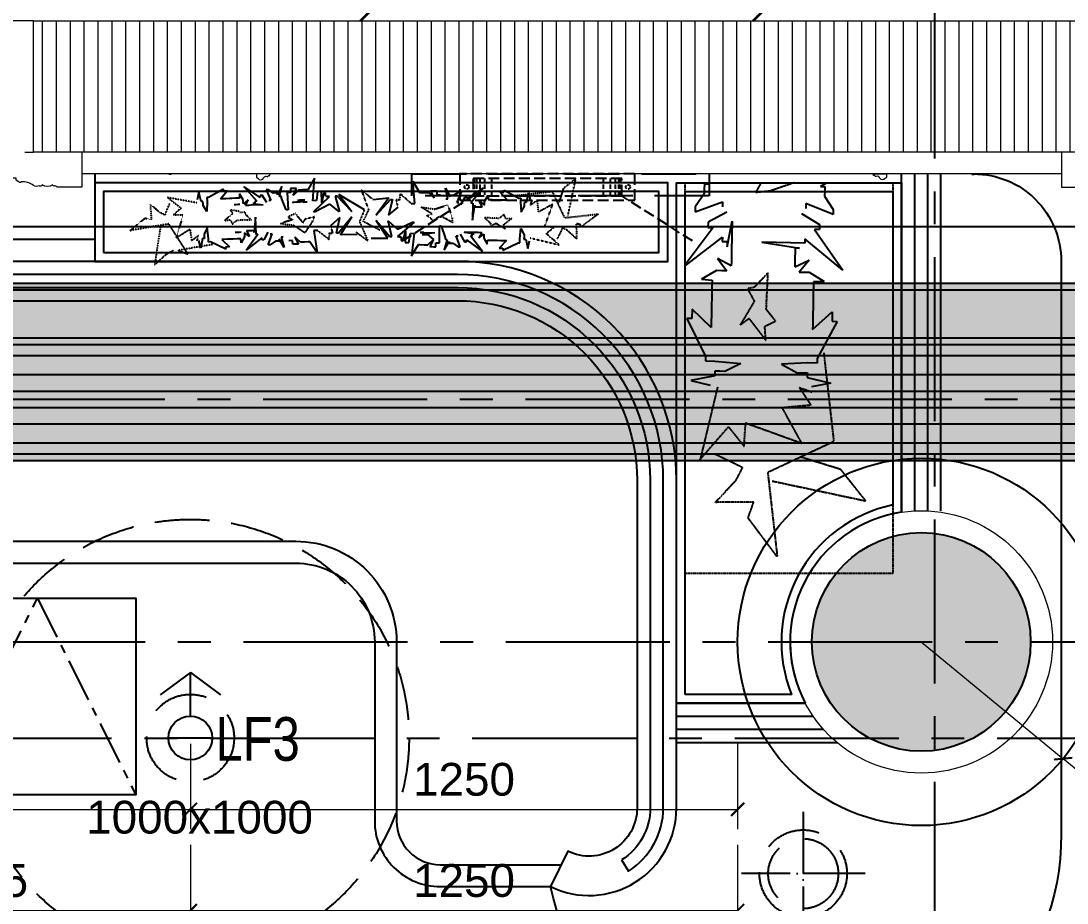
# Model space of a CAD drawing. Header units: millimetres. Extents: x -6033 to 120673, y -4970 to 90533.
# Drawn here: x 59291 to 61683, y 70623 to 72640 of the extents above; entities that cross this region are included whole.
import ezdxf
from ezdxf.enums import TextEntityAlignment as Align
from ezdxf.xclip import XClip

# ---------------------------------------------------------------- set-up
doc = ezdxf.new("R2010")
doc.units = ezdxf.units.MM
for name, pattern in [('I-AR$0$CENTER', [2, 1.25, -0.25, 0.25, -0.25]), ('I-CEILING$0$CENTER', [2, 1.25, -0.25, 0.25, -0.25]), ('I-PLAN$0$ACAD_ISO02W100', [15, 12, -3]), ('I-PLAN$0$DASH', [0.35, 0.25, -0.1]), ('I-PLAN$0$DASHED', [19.05, 12.7, -6.35]), ('I-PLAN$0$DOTE', [61.468, 50.8, -5.08, 0.508, -5.08]), ('I-PLAN$0$HIDDEN2', [0.1875, 0.125, -0.0625])]:
    doc.linetypes.add(name, pattern=pattern)
doc.layers.get('DefPoints').update_dxf_attribs({"color": 250})
for name, color, linetype, lineweight in [('_ACM-A-ANNO-DIMS', 2, 'Continuous', 9), ('_ACM-A-ANNO-DIMS-a', 2, 'Continuous', 18), ('_ACM-A-ANNO-DIMS-b', 2, 'Continuous', 18), ('I-AR$0$GZET_COL_GRID_1-200_轴线', 8, 'I-AR$0$CENTER', 25), ('I-AR$0$I-SCOPE', 252, 'Continuous', 35), ('I-CEILING$0$_ACM-A-HACH', 251, 'Continuous', 9), ('I-PLAN$0$_ACM-A-WALL-HACH', 251, 'Continuous', 9), ('I-PLAN$0$I-PL-WALL-FHINISH', 73, 'Continuous', 13), ('I-PLAN$0$I-WALL', 6, 'Continuous', 13)]:
    doc.layers.add(name, color=color, linetype=linetype, lineweight=lineweight)
for name, color, linetype in [('I-AR$0$A-LOL061W1', 252, 'Continuous'), ('I-AR$0$D-BASE-WALL', 4, 'Continuous'), ('I-CEILING$0$0-LIGHT-RC', 1, 'Continuous'), ('I-CEILING$0$0-LIGHT-TXT', 90, 'Continuous'), ('I-CEILING$0$I-GRID', 252, 'I-CEILING$0$CENTER'), ('I-CEILING$0$I-RCP', 2, 'Continuous'), ('I-CEILING$0$I-RCP-AIR', 64, 'Continuous'), ('I-CEILING$0$I-RCP-COVER', 10, 'Continuous'), ('I-PLAN$0$A-stairs', 2, 'Continuous'), ('I-PLAN$0$FURN', 1, 'Continuous'), ('I-PLAN$0$I-PL-FURN', 1, 'I-PLAN$0$DASH'), ('I-PLAN$0$I-PL-IDS-MILL', 40, 'Continuous'), ('I-PLAN$0$I-PL-LIGHT', 1, 'I-PLAN$0$HIDDEN2')]:
    doc.layers.add(name, color=color, linetype=linetype)
doc.styles.add('_ACM-G-NOTES', font='arial.ttf')
doc.styles.add('I-CEILING$0$I-CEILING$0$ar', font='arial.ttf', dxfattribs={"width": 0.8})
doc.styles.add('I-CEILING$0$黑体', font='simhei.ttf', dxfattribs={"height": 600})
doc.styles.add('I-PLAN$0$Arial', font='ARIALUNI.ttf')
doc.dimstyles.new('_ACM-DIM-A_30', dxfattribs={"dimscale": 30, "dimtxt": 2.5, "dimasz": 1, "dimexe": 1.5, "dimexo": 1, "dimgap": 1, "dimtad": 1, "dimdec": 0, "dimrnd": 5, "dimzin": 1, "dimdsep": 46, "dimtxsty": '_ACM-G-NOTES', "dimblk": 'ARCHTICK', "dimcen": 2.5, "dimclrd": 256, "dimclre": 256, "dimclrt": 256, "dimadec": 3, "dimazin": 0, "dimtfac": 1, "dimtdec": 0, "dimtix": 1, "dimtmove": 0, "dimatfit": 3, "dimldrblk": 'DOTSMALL', "dimfxl": 5, "dimfxlon": 1, "dimlwd": 18, "dimlwe": 18, "dimarcsym": 0})

# ---------------------------------------------------------------- blocks, each defined once
blk = doc.blocks.new('I-AR$0$海龙_1211170131')
at = {"layer": 'I-AR$0$GZET_COL_GRID_1-200_轴线', "ltscale": 300}
for p, q in [((61155, 86275), (61155, 59995)), ((-2225, 70995), (116415, 70995))]:
    blk.add_line(p, q, dxfattribs=at)
blk = doc.blocks.new('I-AR')
at = {"layer": 'I-AR$0$A-LOL061W1'}
blk.add_hatch(color=256, dxfattribs=at).paths.add_polyline_path([(61600, 71220, 1), (61100, 71220, 1)])
at = {"layer": 'I-AR$0$I-SCOPE'}
h = blk.add_hatch(dxfattribs=at)
h.set_pattern_fill('ANSI31', color=256, scale=200)
h.paths.add_polyline_path([(63300, 72640), (66630, 72640), (66630, 70889.4), (90600, 70890), (90600, 66390), (96650, 66390), (96650, 24876.4), (18340, 24876.4), (18340, 66390), (48090, 66390), (48090, 72640), (51400, 72640), (51400, 72649.9), (52869.5, 72649.9), (52869.5, 72640), (55240, 72640), (55240, 72790), (59460, 72790), (59460, 72640), (61830.5, 72640), (61830.5, 72649.9), (63300, 72649.9)], flags=16)
h.paths.add_polyline_path([(7330, 0), (7330, -1770), (11180, -1770), (11180, 0), (18450, 0), (18450, 2900), (27550, 2900), (27550, 18090), (37037.3, 18090), (37037.3, 17350), (96200, 17350), (96200, 18120), (114640, 18120), (114640, 84500), (0, 84500), (0, 0)])
at = {"layer": 'I-AR$0$D-BASE-WALL'}
blk.add_circle((61350, 71220), 250, dxfattribs=at)
at = {"layer": 'I-AR$0$GZET_COL_GRID_1-200_轴线'}
blk.add_blockref('I-AR$0$海龙_1211170131', (225, 225), dxfattribs=at)
blk = doc.blocks.new('I-PLAN$0$K_09291619781205185865')
at = {"layer": 'I-PLAN$0$I-PL-IDS-MILL'}
for p, q in [((3884.4, 1229.9), (3884.4, 1999.9)), ((3974.4, 1229.9), (3974.4, 1999.9)), ((3369.4, 790), (3664.1, 790)), ((3369.4, 700), (3736.8, 700))]:
    blk.add_line(p, q, dxfattribs=at)
at = {"layer": 'I-PLAN$0$I-PL-IDS-MILL', "color": 8}
for p, q in [((3914.4, 1229.9), (3914.4, 1999.9)), ((3944.4, 1229.9), (3944.4, 1999.9)), ((3369.4, 760), (3682.2, 760)), ((3369.4, 730), (3705.8, 730))]:
    blk.add_line(p, q, dxfattribs=at)
at = {"layer": 'I-PLAN$0$I-PL-IDS-MILL'}
for points in [[(4049.4, 2000, -0.414214), (4249.4, 1800), (4249.4, 490, -0.902706), (3081.7, 370.3)], [(-3247.2, 420.3), (-2970.6, 420.3, 0.414214), (-2870.6, 520.3), (-2870.6, 930, -0.414214), (-2640.6, 1160), (2499.4, 1160, -0.414214), (2729.4, 930), (2729.4, 520.3, 0.414214), (2829.4, 420.3), (3106.1, 420.3)]]:
    blk.add_lwpolyline(points, format="xyb", dxfattribs=at)
blk.add_lwpolyline([(2869.4, 1800), (-3010.6, 1800, 0.414214), (-3510.6, 1300), (-3510.6, 550, 0.554397), (-3222.8, 370.3), (-3262.3, 451.1, -0.554397), (-3420.6, 550), (-3420.6, 1300, -0.414214), (-3010.6, 1710), (2869.4, 1710, -0.414214), (3279.4, 1300), (3279.4, 550, -0.554397), (3121.2, 451.1), (3081.7, 370.3, 0.554397), (3369.4, 550), (3369.4, 1300, 0.414214)], format="xyb", close=True, dxfattribs=at)
at = {"layer": 'I-PLAN$0$I-PL-IDS-MILL', "color": 8}
blk.add_lwpolyline([(3243.6, 431.3), (3259.5, 405.8, 0.258654), (3339.4, 550), (3339.4, 1300, 0.414214), (2869.4, 1770), (-3010.6, 1770, 0.414214), (-3480.6, 1300), (-3480.6, 550, 0.258654), (-3400.6, 405.8), (-3384.7, 431.3, -0.258654), (-3450.6, 550), (-3450.6, 1300, -0.414214), (-3010.6, 1740), (2869.4, 1740, -0.414214), (3309.4, 1300), (3309.4, 550, -0.258654)], format="xyb", close=True, dxfattribs=at)
blk.add_lwpolyline([(-3222.8, 370.3), (-2970.6, 370.3, 0.414214), (-2820.6, 520.3), (-2820.6, 930, -0.414214), (-2640.6, 1110), (2499.4, 1110, -0.414214), (2679.4, 930), (2679.4, 520.3, 0.414214), (2829.4, 370.3), (3081.7, 370.3)], format="xyb", dxfattribs=at)
blk = doc.blocks.new('*U639')
at = {"layer": 'I-PLAN$0$I-PL-WALL-FHINISH'}
blk.add_lwpolyline([(0, 0), (2240.5, 0)], dxfattribs=at)
for points in [[(205, -1), (200, -1), (200, 0), (205, 0)], [(2035.5, -1), (2040.5, -1), (2040.5, 0), (2035.5, 0)]]:
    blk.add_lwpolyline(points, close=True, dxfattribs=at)
for points in [[(400, 0), (400, -8, -0.320816), (402.7, -10.6), (403.3, -10.6, 0.466827), (414.7, -10.6), (415.3, -10.6, -0.468154), (422.7, -5.5), (423.3, -4.8, 0.645582), (426.7, -4.6), (427.3, -4.6, -0.415157), (430, -3.3), (430, 0)], [(1840.5, 0), (1840.5, -8, 0.320816), (1837.8, -10.6), (1837.2, -10.6, -0.466827), (1825.8, -10.6), (1825.2, -10.6, 0.468154), (1817.8, -5.5), (1817.2, -4.8, -0.645582), (1813.8, -4.6), (1813.2, -4.6, 0.415157), (1810.5, -3.3), (1810.5, 0)]]:
    blk.add_lwpolyline(points, format="xyb", close=True, dxfattribs=at)
blk = doc.blocks.new('I-PLAN$0$海龙工具_镜前灯')
at = {"color": 8, "linetype": 'I-PLAN$0$DASH', "ltscale": 40}
for p, q in [((-167, 143.5), (-167, 103.5)), ((-162.2, 143.5), (-162.2, 103.5)), ((-154.5, 143.5), (-154.5, 103.5)), ((-143.4, 143.5), (-143.4, 103.5)), ((-127.5, 143.5), (-127.5, 103.5)), ((127.8, 143.5), (127.8, 103.5)), ((143.8, 143.5), (143.8, 103.5)), ((154.9, 143.5), (154.9, 103.5)), ((162.6, 143.5), (162.6, 103.5)), ((167.4, 143.5), (167.4, 103.5))]:
    blk.add_line(p, q, dxfattribs=at)
at = {"color": 8, "linetype": 'I-PLAN$0$DASH', "ltscale": 100}
for p, q in [((-331.6, 0.4), (-169.8, 103.5)), ((332, 0.4), (170.2, 103.5))]:
    blk.add_line(p, q, dxfattribs=at)
at = {"linetype": 'I-PLAN$0$DASH', "ltscale": 100}
blk.add_lwpolyline([(-199.8, 93.5), (200.2, 93.5), (200.2, 153.5), (-199.8, 153.5)], close=True, dxfattribs=at)
at = {"color": 8, "linetype": 'I-PLAN$0$DASH', "ltscale": 100}
blk.add_lwpolyline([(-169.8, 103.5), (170.2, 103.5), (170.2, 143.5), (-169.8, 143.5)], close=True, dxfattribs=at)
at = {"color": 8, "linetype": 'I-PLAN$0$DASH', "ltscale": 31.415927}
for centre in [(-184.2, 123.9), (184.6, 123.9)]:
    blk.add_circle(centre, 5, dxfattribs=at)
blk = doc.blocks.new('I-PLAN$0$海龙_1212224832')
at = {"layer": 'I-PLAN$0$I-PL-LIGHT', "linetype": 'I-PLAN$0$DOTE', "ltscale": 2.783885}
for p, q in [((0, 0), (0, -282.8)), ((141.4, -141.4), (-141.4, -141.4))]:
    blk.add_line(p, q, dxfattribs=at)
at = {"layer": 'I-PLAN$0$I-PL-LIGHT', "linetype": 'I-PLAN$0$DASHED', "ltscale": 10}
for radius in [100, 80]:
    blk.add_circle((0, -141.4), radius, dxfattribs=at)
blk = doc.blocks.new('I-PLAN$0$2008092313492155')
at = {"color": 8, "linetype": 'Continuous'}
for p, q in [((934.4, 242.3), (896.3, 177.2)), ((922.7, 113.9), (934.4, 242.3)), ((1506.5, 129.9), (1497.3, 258.4)), ((1497.3, 258.4), (1534.1, 192.7)), ((623.4, 138.9), (530.1, 203.5)), ((530.1, 203.5), (602.1, 116.8)), ((748.4, 201), (721.6, 152.3)), ((733.4, 140.9), (748.4, 201)), ((1534.1, 192.7), (1534.1, 192.7)), ((1534.1, 192.7), (1544.2, 192.3)), ((1544.2, 192.3), (1544.2, 192.3)), ((1544.2, 192.3), (1565.9, 191.4)), ((1565.9, 191.4), (1565.9, 191.4)), ((1565.9, 191.4), (1587.6, 190.6)), ((1618.1, 159.3), (1599.5, 200.3)), ((1599.5, 200.3), (1611.1, 199.8)), ((1611.1, 199.8), (1611.1, 199.8)), ((1611.1, 199.8), (1621.2, 199.5)), ((1621.2, 199.5), (1621.2, 199.5)), ((1621.2, 199.5), (1632.8, 199)), ((1632.8, 199), (1632, 177.3)), ((1632.8, 199), (1632.8, 199)), ((1682.5, 213.5), (1708.3, 164.3)), ((1696.2, 153.1), (1682.5, 213.5)), ((1730.3, 173.5), (1761.3, 192.5)), ((1772.9, 192), (1746.5, 130.7)), ((1761.3, 192.5), (1761.3, 192.5)), ((1761.3, 192.5), (1772.9, 192)), ((1772.9, 192), (1772.9, 192)), ((1806.2, 148.9), (1900.7, 211.6)), ((1900.7, 211.6), (1827, 126.4)), ((2017, 185), (2017.4, 196.6)), ((2017.4, 196.6), (2101.7, 149.1)), ((271.8, 176.5), (263, 132.2)), ((284.9, 122.4), (271.8, 176.5)), ((413.1, 190.7), (327.9, 144.9)), ((394.7, 134.6), (435, 179.6)), ((413.3, 179.2), (413.1, 190.7)), ((435, 179.6), (413.3, 179.2)), ((413.3, 179.2), (413.3, 179.2)), ((435, 179.6), (435, 179.6)), ((669.1, 181.5), (657.5, 181.3)), ((657.5, 181.3), (682.7, 119.5)), ((657.5, 181.3), (657.5, 181.3)), ((669.1, 181.5), (669.1, 181.5)), ((699.7, 162), (669.1, 181.5)), ((809.3, 185.8), (797.7, 185.5)), ((797.7, 185.5), (798.1, 163.8)), ((797.7, 185.5), (797.7, 185.5)), ((819.4, 185.9), (809.3, 185.8)), ((809.3, 185.8), (809.3, 185.8)), ((811.7, 145.5), (831, 186.2)), ((842.8, 176.2), (811.7, 145.5)), ((831, 186.2), (819.4, 185.9)), ((819.4, 185.9), (819.4, 185.9)), ((864.5, 176.7), (842.8, 176.2)), ((842.8, 176.2), (842.8, 176.2)), ((886.2, 177.1), (864.5, 176.7)), ((864.5, 176.7), (864.5, 176.7)), ((896.3, 177.2), (886.2, 177.1)), ((886.2, 177.1), (886.2, 177.1)), ((896.3, 177.2), (896.3, 177.2)), ((1433, 163.3), (1433.4, 174.8)), ((1433.4, 174.8), (1433.4, 174.8)), ((1433.4, 174.8), (1445, 174.4)), ((1445, 174.4), (1454.4, 117.7)), ((1445, 174.4), (1445, 174.4)), ((1454.4, 117.7), (1456.9, 184.1)), ((1456.9, 184.1), (1478.6, 183.2)), ((1478.6, 183.2), (1484.8, 130.7)), ((1478.6, 183.2), (1478.6, 183.2)), ((1587.6, 190.6), (1618.1, 159.3)), ((1587.6, 190.6), (1587.6, 190.6)), ((1632, 177.3), (1653.7, 176.5)), ((1653.7, 176.5), (1647.9, 78.5)), ((1708.3, 164.3), (1708.7, 174.4)), ((1708.7, 174.4), (1718.8, 174)), ((1718.8, 174), (1718.8, 174)), ((1718.8, 174), (1730.3, 173.5)), ((1730.3, 173.5), (1730.3, 173.5)), ((1904.2, 135), (1925.6, 168.5)), ((1925.6, 168.5), (1926.2, 144.3)), ((1925.6, 168.5), (1925.6, 168.5)), ((1995.3, 185.9), (2017, 185)), ((1995.3, 185.9), (1995.3, 185.9)), ((2034.7, 140.1), (1995.3, 185.9)), ((2017, 185), (2017, 185)), ((2144.3, 125.8), (2158.4, 179.6)), ((2158.4, 179.6), (2166.4, 135.1)), ((327.9, 144.9), (317.8, 144.8)), ((317.8, 144.8), (318.2, 123.1)), ((317.8, 144.8), (317.8, 144.8)), ((327.9, 144.9), (327.9, 144.9)), ((504.4, 160.8), (503.3, 136.6)), ((525.2, 126.9), (504.4, 160.8)), ((504.4, 160.8), (504.4, 160.8)), ((634.8, 150.7), (623.2, 150.5)), ((623.2, 150.5), (623.4, 138.9)), ((623.2, 150.5), (623.2, 150.5)), ((634.8, 150.7), (634.8, 150.7)), ((659.7, 108.9), (634.8, 150.7)), ((711.3, 162.2), (699.7, 162)), ((699.7, 162), (699.7, 162)), ((721.4, 162.4), (711.3, 162.2)), ((711.3, 162.2), (711.3, 162.2)), ((721.6, 152.3), (721.4, 162.4)), ((798.1, 163.8), (776.4, 163.4)), ((1072.1, 147.2), (1072.1, 147.2)), ((1162.2, 136.6), (1072.1, 147.2)), ((1072.1, 147.2), (1144.2, 48.1)), ((1211.4, 78.6), (1357.7, 166.1)), ((1357.7, 166.1), (1283.7, 68.5)), ((1283.7, 68.5), (1367.5, 155.6)), ((1379.1, 155.2), (1353.5, 66.2)), ((1357.7, 166.1), (1357.7, 166.1)), ((1367.5, 155.6), (1379.1, 155.2)), ((1410.9, 154), (1410.9, 154)), ((1502.1, 66.5), (1410.9, 154)), ((1410.9, 154), (1422.5, 153.5)), ((1422.5, 153.5), (1422.5, 153.5)), ((1422.5, 153.5), (1432.6, 153.1)), ((1432.6, 153.1), (1433, 163.3)), ((1432.6, 153.1), (1432.6, 153.1)), ((1433, 163.3), (1433, 163.3)), ((1684.3, 143.5), (1684.7, 153.6)), ((1684.7, 153.6), (1684.7, 153.6)), ((1684.7, 153.6), (1696.2, 153.1)), ((1769.2, 119.7), (1795.1, 160.9)), ((1795.1, 160.9), (1795.1, 160.9)), ((1795.1, 160.9), (1806.6, 160.5)), ((1806.6, 160.5), (1806.2, 148.9)), ((1806.6, 160.5), (1806.6, 160.5)), ((1926.2, 144.3), (1926.2, 144.3)), ((1926.2, 144.3), (1936.4, 143.9)), ((1936.4, 143.9), (1936.4, 143.9)), ((1936.4, 143.9), (1947.9, 143.5)), ((2101.7, 149.1), (2101.7, 149.1)), ((2101.7, 149.1), (2111.9, 148.7)), ((2111.9, 148.7), (2111, 127.1)), ((2111.9, 148.7), (2111.9, 148.7)), ((295, 122.6), (284.9, 122.4)), ((295, 122.6), (295, 122.6)), ((295.2, 111.1), (295, 122.6)), ((318.2, 123.1), (315.3, 63.7)), ((318.2, 123.1), (318.2, 123.1)), ((404.8, 134.8), (394.7, 134.6)), ((394.7, 134.6), (394.7, 134.6)), ((426.5, 135.2), (404.8, 134.8)), ((404.8, 134.8), (404.8, 134.8)), ((448.3, 135.6), (426.5, 135.2)), ((426.5, 135.2), (426.5, 135.2)), ((459.8, 135.8), (448.3, 135.6)), ((448.3, 135.6), (448.3, 135.6)), ((481.5, 136.2), (459.8, 135.8)), ((459.8, 135.8), (459.8, 135.8)), ((493.1, 136.5), (481.5, 136.2)), ((481.5, 136.2), (481.5, 136.2)), ((503.3, 136.6), (493.1, 136.5)), ((493.1, 136.5), (493.1, 136.5)), ((503.3, 136.6), (503.3, 136.6)), ((525.2, 126.9), (525.2, 126.9)), ((525.4, 115.3), (525.2, 126.9)), ((552.8, 126.4), (525.6, 103.8)), ((537.4, 93.9), (552.8, 126.4)), ((745, 141.1), (733.4, 140.9)), ((745, 141.1), (745, 141.1)), ((1018.7, 136.1), (1007.1, 135.9)), ((1018.7, 136.1), (1018.7, 136.1)), ((1062.1, 136.9), (1050.6, 136.7)), ((1050.6, 136.7), (1074.3, 47.2)), ((1144.2, 48.1), (1062.1, 136.9)), ((1484.8, 130.7), (1506.5, 129.9)), ((1484.8, 130.7), (1484.8, 130.7)), ((1539.1, 122.5), (1539.1, 122.5)), ((1560.8, 121.6), (1539.1, 122.5)), ((1539.1, 122.5), (1623, 119.2)), ((1551.1, 133.6), (1561.3, 133.2)), ((1623, 119.2), (1551.1, 133.6)), ((1561.3, 133.2), (1572.8, 132.8)), ((1561.3, 133.2), (1561.3, 133.2)), ((1572.8, 132.8), (1583, 132.4)), ((1572.8, 132.8), (1572.8, 132.8)), ((1583, 132.4), (1594.5, 131.9)), ((1583, 132.4), (1583, 132.4)), ((1594.5, 131.9), (1594.5, 131.9)), ((1658, 78.1), (1684.3, 143.5)), ((1684.3, 143.5), (1684.3, 143.5)), ((1746.5, 130.7), (1758.1, 130.3)), ((1746.5, 130.7), (1746.5, 130.7)), ((1758.1, 130.3), (1758.1, 130.3)), ((1827, 126.4), (1837.2, 126)), ((1837.2, 126), (1836.7, 114.4)), ((1876.5, 135), (1903.3, 111.9)), ((1891.3, 102.2), (1876.5, 135)), ((1903.3, 111.9), (1903.7, 123.4)), ((1903.7, 123.4), (1904.2, 135)), ((1903.7, 123.4), (1903.7, 123.4)), ((1904.2, 135), (1904.2, 135)), ((1947.9, 143.5), (1947.9, 143.5)), ((1947.9, 143.5), (1969.6, 142.6)), ((1969.6, 142.6), (1969.6, 142.6)), ((1969.6, 142.6), (1981.2, 142.2)), ((1981.2, 142.2), (1981.2, 142.2)), ((1981.2, 142.2), (2002.9, 141.4)), ((2002.9, 141.4), (2002.9, 141.4)), ((2002.9, 141.4), (2024.6, 140.5)), ((2024.6, 140.5), (2024.6, 140.5)), ((2024.6, 140.5), (2034.7, 140.1)), ((2034.7, 140.1), (2034.7, 140.1)), ((2111, 127.1), (2112.8, 67.6)), ((2111, 127.1), (2111, 127.1)), ((2133.7, 114.6), (2134.2, 126.2)), ((2134.2, 126.2), (2134.2, 126.2)), ((2134.2, 126.2), (2144.3, 125.8)), ((295.2, 111.1), (295.2, 111.1)), ((295.5, 99.5), (295.2, 111.1)), ((295.5, 99.5), (295.5, 99.5)), ((315.3, 63.7), (295.5, 99.5)), ((525.4, 115.3), (525.4, 115.3)), ((525.6, 103.8), (525.4, 115.3)), ((525.6, 103.8), (525.6, 103.8)), ((580.6, 104.8), (580.8, 94.7)), ((580.6, 104.8), (580.6, 104.8)), ((593.8, 18.6), (580.6, 104.8)), ((602.1, 116.8), (592, 116.6)), ((592, 116.6), (593.8, 18.6)), ((682.7, 119.5), (671.1, 119.3)), ((671.1, 119.3), (671.1, 119.3)), ((682.7, 119.5), (682.7, 119.5)), ((944.4, 114.3), (922.7, 113.9)), ((1353.5, 66.2), (1409.6, 110.3)), ((1409.6, 110.3), (1409.6, 110.3)), ((1409.6, 110.3), (1492, 66.9)), ((1848.3, 114), (1789.7, 106.1)), ((1789.7, 106.1), (1858, 103.5)), ((1789.7, 106.1), (1789.7, 106.1)), ((1836.7, 114.4), (1836.7, 114.4)), ((1836.7, 114.4), (1848.3, 114)), ((1848.3, 114), (1848.3, 114)), ((1858, 103.5), (1858, 103.5)), ((1858, 103.5), (1869.6, 103)), ((1869.6, 103), (1869.6, 103)), ((1869.6, 103), (1881.2, 102.6)), ((1881.2, 102.6), (1881.2, 102.6)), ((1881.2, 102.6), (1891.3, 102.2)), ((1903.3, 111.9), (1903.3, 111.9)), ((1922.5, 107.7), (1932.6, 107.3)), ((1932.6, 107.3), (1944.2, 106.9)), ((1932.6, 107.3), (1932.6, 107.3)), ((1944.2, 106.9), (1955.7, 106.5)), ((1944.2, 106.9), (1944.2, 106.9)), ((1955.7, 106.5), (1955.7, 106.5)), ((2112.8, 67.6), (2133.3, 103)), ((2133.3, 103), (2133.7, 114.6)), ((2133.3, 103), (2133.3, 103)), ((2133.7, 114.6), (2133.7, 114.6)), ((547.5, 94.1), (537.4, 93.9)), ((559.1, 94.3), (547.5, 94.1)), ((547.5, 94.1), (547.5, 94.1)), ((570.6, 94.5), (559.1, 94.3)), ((559.1, 94.3), (559.1, 94.3)), ((580.8, 94.7), (570.6, 94.5)), ((570.6, 94.5), (570.6, 94.5)), ((580.8, 94.7), (580.8, 94.7)), ((1074.3, 47.2), (1019.1, 92.4)), ((1019.1, 92.4), (1019.1, 92.4)), ((1647.9, 78.5), (1658, 78.1)), ((1647.9, 78.5), (1647.9, 78.5)), ((1658, 78.1), (1658, 78.1)), ((315.3, 63.7), (315.3, 63.7)), ((1492, 66.9), (1502.1, 66.5)), ((1492, 66.9), (1492, 66.9)), ((1502.1, 66.5), (1502.1, 66.5)), ((2112.8, 67.6), (2112.8, 67.6)), ((1348.8, -65.7), (1282.5, 37.4)), ((1282.5, 37.4), (1359.4, -55.9)), ((1352.3, 34.3), (1404.8, -13.9)), ((1370.9, -56.4), (1352.3, 34.3)), ((1829.9, -62.4), (1833.7, 35.5)), ((1833.7, 35.5), (1833.7, 35.5)), ((1833.7, 35.5), (1841.9, -51.3)), ((593.8, 18.6), (593.8, 18.6)), ((936.8, 6.7), (926.6, 6.6)), ((926.6, 6.6), (926.6, 6.6)), ((926.6, 6.6), (1022.7, -75.6)), ((936.8, 6.7), (936.8, 6.7)), ((1021.4, -31.9), (936.8, 6.7)), ((1074.9, 15.3), (1021.4, -31.9)), ((1054.5, -75), (1074.9, 15.3)), ((1144.8, 17), (1066.1, -74.8)), ((1076.4, -84.7), (1144.8, 17)), ((771.6, -13.9), (749.1, -80.7)), ((781.7, -13.8), (771.6, -13.9)), ((771.6, -13.9), (771.6, -13.9)), ((781.5, -111.9), (781.7, -13.8)), ((781.7, -13.8), (781.7, -13.8)), ((1404.8, -13.9), (1404.8, -13.9)), ((317, -29.4), (298.5, -65.9)), ((322.1, -88.6), (317, -29.4)), ((317, -29.4), (317, -29.4)), ((977.1, -41.9), (978.4, -108.2)), ((989.8, -97.9), (977.1, -41.9)), ((1021.4, -31.9), (1021.4, -31.9)), ((1478.2, -40.1), (1499.9, -40.9)), ((1499.9, -40.9), (1480.9, -168.4)), ((1841.9, -51.3), (1842.3, -41.2)), ((1842.3, -41.2), (1852.5, -41.6)), ((1842.3, -41.2), (1842.3, -41.2)), ((1852.5, -41.6), (1864, -42)), ((1852.5, -41.6), (1852.5, -41.6)), ((1864, -42), (1875.6, -42.5)), ((1864, -42), (1864, -42)), ((1885.7, -42.9), (1868.4, -74.5)), ((1875.6, -42.5), (1885.7, -42.9)), ((1875.6, -42.5), (1875.6, -42.5)), ((2102.9, -84.5), (2109.2, -25.4)), ((2109.2, -25.4), (2109.2, -25.4)), ((2109.2, -25.4), (2126.9, -62.3)), ((298.5, -65.9), (298.5, -65.9)), ((298.5, -65.9), (298.8, -77.5)), ((556.7, -83.2), (528.7, -61.6)), ((528.7, -61.6), (528.7, -61.6)), ((528.7, -61.6), (528.9, -73.2)), ((550.2, -51.1), (540.1, -51.3)), ((540.1, -51.3), (556.7, -83.2)), ((561.8, -50.9), (550.2, -51.1)), ((550.2, -51.1), (550.2, -51.1)), ((573.4, -50.7), (561.8, -50.9)), ((561.8, -50.9), (561.8, -50.9)), ((641.8, -49.4), (573.4, -50.7)), ((573.4, -50.7), (573.4, -50.7)), ((583.7, -60.6), (641.8, -49.4)), ((595.3, -60.4), (583.7, -60.6)), ((583.7, -60.6), (583.7, -60.6)), ((595.5, -72), (595.3, -60.4)), ((595.3, -60.4), (595.3, -60.4)), ((662.9, -61.8), (639.5, -104.4)), ((641.8, -49.4), (641.8, -49.4)), ((663.4, -134.2), (686.3, -71.5)), ((686.3, -71.5), (674.7, -71.7)), ((674.7, -71.7), (674.7, -71.7)), ((686.3, -71.5), (686.3, -71.5)), ((892.8, -51.4), (808.9, -53)), ((808.9, -53), (881.5, -63.2)), ((849.6, -63.8), (816.1, -92.7)), ((859.8, -63.6), (849.6, -63.8)), ((849.6, -63.8), (849.6, -63.8)), ((871.3, -63.4), (859.8, -63.6)), ((859.8, -63.6), (859.8, -63.6)), ((871.1, -51.8), (892.8, -51.4)), ((881.5, -63.2), (871.3, -63.4)), ((871.3, -63.4), (871.3, -63.4)), ((892.8, -51.4), (892.8, -51.4)), ((947.6, -56.6), (925.9, -57)), ((925.9, -57), (942.3, -184.8)), ((947.6, -56.6), (947.6, -56.6)), ((956.7, -108.6), (947.6, -56.6)), ((1252.4, -63.5), (1348.8, -65.7)), ((1348.8, -65.7), (1348.8, -65.7)), ((1359.4, -55.9), (1370.9, -56.4)), ((1402.8, -57.6), (1402.8, -57.6)), ((1402.8, -57.6), (1414.3, -58)), ((1739.2, -60.2), (1739.2, -60.2)), ((1739.2, -60.2), (1750.7, -60.6)), ((1760.8, -123.3), (1739.2, -60.2)), ((1750.7, -60.6), (1750.7, -60.6)), ((1762.7, -50.9), (1785.3, -94)), ((1819.8, -62.1), (1829.9, -62.4)), ((1886.7, -152.7), (1819.8, -62.1)), ((1841.9, -51.3), (1841.9, -51.3)), ((1868.4, -74.5), (1896.9, -53.4)), ((1896.5, -65), (1896, -76.6)), ((1896.9, -53.4), (1896.5, -65)), ((1896.5, -65), (1896.5, -65)), ((1896.9, -53.4), (1896.9, -53.4)), ((1916.4, -50.8), (1926.5, -51.2)), ((1926.5, -51.2), (1926.5, -51.2)), ((1926.5, -51.2), (1938.1, -51.6)), ((1938.1, -51.6), (1938.1, -51.6)), ((1938.1, -51.6), (1949.6, -52)), ((1949.6, -52), (1949.6, -52)), ((2126.9, -62.3), (2126.5, -73.8)), ((2126.9, -62.3), (2126.9, -62.3)), ((288.8, -89.3), (277.8, -143.8)), ((299, -89.1), (288.8, -89.3)), ((298.8, -77.5), (298.8, -77.5)), ((298.8, -77.5), (299, -89.1)), ((299, -89.1), (299, -89.1)), ((322.5, -110.3), (322.1, -88.6)), ((322.1, -88.6), (322.1, -88.6)), ((497.5, -95.5), (485.9, -95.7)), ((507.6, -95.3), (497.5, -95.5)), ((497.5, -95.5), (497.5, -95.5)), ((509.6, -119.4), (507.6, -95.3)), ((507.6, -95.3), (507.6, -95.3)), ((529.1, -84.8), (509.6, -119.4)), ((528.9, -73.2), (528.9, -73.2)), ((528.9, -73.2), (529.1, -84.8)), ((529.1, -84.8), (529.1, -84.8)), ((536.9, -161.1), (605.6, -71.8)), ((627.7, -93.1), (536.9, -161.1)), ((605.6, -71.8), (595.5, -72)), ((627.9, -104.6), (627.7, -93.1)), ((749.3, -90.8), (737.7, -91)), ((737.7, -91), (754.9, -150.5)), ((749.1, -80.7), (749.1, -80.7)), ((749.1, -80.7), (749.3, -90.8)), ((749.3, -90.8), (749.3, -90.8)), ((816.1, -92.7), (836.9, -132.6)), ((848.3, -122.2), (816.1, -92.7)), ((1011.1, -75.8), (1000.9, -76)), ((1000.9, -76), (1000.9, -76)), ((1000.9, -76), (1001.1, -86.1)), ((1001.1, -86.1), (1001.1, -86.1)), ((1001.1, -86.1), (1001.4, -97.7)), ((1022.7, -75.6), (1011.1, -75.8)), ((1011.1, -75.8), (1011.1, -75.8)), ((1022.7, -75.6), (1022.7, -75.6)), ((1066.1, -74.8), (1054.5, -75)), ((1172.9, -84.4), (1076.4, -84.7)), ((1076.4, -84.7), (1076.4, -84.7)), ((1576.1, -107.7), (1608.9, -78.8)), ((1608.9, -78.8), (1587.3, -118.3)), ((1687.3, -78.7), (1669, -137.8)), ((1669, -137.8), (1698.5, -90.7)), ((1675.8, -78.2), (1687.3, -78.7)), ((1675.8, -78.2), (1675.8, -78.2)), ((1698.5, -90.7), (1698.1, -100.8)), ((1785.3, -94), (1796.8, -94.5)), ((1785.3, -94), (1785.3, -94)), ((1796.8, -94.5), (1797.3, -82.9)), ((1796.8, -94.5), (1796.8, -94.5)), ((1797.3, -82.9), (1886.7, -152.7)), ((1896, -76.6), (1896, -76.6)), ((1896, -76.6), (1914.8, -111.5)), ((1914.8, -111.5), (1917.3, -87.5)), ((1917.3, -87.5), (1927.5, -87.9)), ((1917.3, -87.5), (1917.3, -87.5)), ((1927.5, -87.9), (1939, -88.3)), ((1927.5, -87.9), (1927.5, -87.9)), ((1939, -88.3), (1960.7, -89.2)), ((1939, -88.3), (1939, -88.3)), ((1960.7, -89.2), (1972.3, -89.6)), ((1960.7, -89.2), (1960.7, -89.2)), ((1972.3, -89.6), (1994, -90.5)), ((1972.3, -89.6), (1972.3, -89.6)), ((2025.8, -91.7), (1983, -134.3)), ((1994, -90.5), (2015.7, -91.3)), ((1994, -90.5), (1994, -90.5)), ((2015.7, -91.3), (2025.8, -91.7)), ((2015.7, -91.3), (2015.7, -91.3)), ((2025.8, -91.7), (2025.8, -91.7)), ((2102.1, -106.2), (2102.9, -84.5)), ((2102.9, -84.5), (2102.9, -84.5)), ((2126.5, -73.8), (2126, -85.4)), ((2126, -85.4), (2136.2, -85.8)), ((2126, -85.4), (2126, -85.4)), ((2126.5, -73.8), (2126.5, -73.8)), ((2136.2, -85.8), (2146.1, -140.5)), ((277.8, -143.8), (267.3, -99.8)), ((332.7, -110.1), (322.5, -110.3)), ((322.5, -110.3), (322.5, -110.3)), ((419.5, -152.7), (332.7, -110.1)), ((332.7, -110.1), (332.7, -110.1)), ((409.2, -97.1), (399, -97.3)), ((399, -97.3), (441, -140.8)), ((399, -97.3), (399, -97.3)), ((430.9, -96.7), (409.2, -97.1)), ((409.2, -97.1), (409.2, -97.1)), ((452.6, -96.3), (430.9, -96.7)), ((430.9, -96.7), (430.9, -96.7)), ((464.2, -96.1), (452.6, -96.3)), ((452.6, -96.3), (452.6, -96.3)), ((485.9, -95.7), (464.2, -96.1)), ((464.2, -96.1), (464.2, -96.1)), ((485.9, -95.7), (485.9, -95.7)), ((509.6, -119.4), (509.6, -119.4)), ((639.5, -104.4), (627.9, -104.6)), ((627.9, -104.6), (627.9, -104.6)), ((639.5, -104.4), (639.5, -104.4)), ((704.8, -113.3), (675, -134)), ((716.4, -113.1), (704.8, -113.3)), ((704.8, -113.3), (704.8, -113.3)), ((726.5, -112.9), (716.4, -113.1)), ((716.4, -113.1), (716.4, -113.1)), ((754.9, -150.5), (726.4, -102.8)), ((726.4, -102.8), (726.5, -112.9)), ((803.3, -111.5), (781.5, -111.9)), ((803.7, -133.2), (803.3, -111.5)), ((978.4, -108.2), (956.7, -108.6)), ((956.7, -108.6), (956.7, -108.6)), ((1001.4, -97.7), (989.8, -97.9)), ((989.8, -97.9), (989.8, -97.9)), ((1001.4, -97.7), (1001.4, -97.7)), ((1480.9, -168.4), (1522.6, -105.6)), ((1522.6, -105.6), (1532.7, -106)), ((1522.6, -105.6), (1522.6, -105.6)), ((1532.7, -106), (1554.4, -106.9)), ((1532.7, -106), (1532.7, -106)), ((1554.4, -106.9), (1576.1, -107.7)), ((1554.4, -106.9), (1554.4, -106.9)), ((1576.1, -107.7), (1576.1, -107.7)), ((1587.3, -118.3), (1598.9, -118.7)), ((1598.9, -118.7), (1609, -119.1)), ((1598.9, -118.7), (1598.9, -118.7)), ((1609, -119.1), (1620.6, -119.5)), ((1609, -119.1), (1609, -119.1)), ((1620.6, -119.5), (1621.4, -97.9)), ((1620.6, -119.5), (1620.6, -119.5)), ((1621.4, -97.9), (1643.1, -98.7)), ((1698.1, -100.8), (1708.2, -101.2)), ((1708.2, -101.2), (1719.8, -101.6)), ((1708.2, -101.2), (1708.2, -101.2)), ((1719.8, -101.6), (1719.8, -101.6)), ((1719.8, -101.6), (1749.2, -122.9)), ((1914.8, -111.5), (1914.8, -111.5)), ((2004.2, -146.7), (2091.9, -105.8)), ((2091.9, -105.8), (2102.1, -106.2)), ((2091.9, -105.8), (2091.9, -105.8)), ((2102.1, -106.2), (2102.1, -106.2)), ((2146.1, -140.5), (2157.5, -96.7)), ((441, -140.8), (419.3, -141.2)), ((419.3, -141.2), (419.5, -152.7)), ((419.3, -141.2), (419.3, -141.2)), ((441, -140.8), (441, -140.8)), ((675, -134), (663.4, -134.2)), ((663.4, -134.2), (663.4, -134.2)), ((675, -134), (675, -134)), ((815.2, -133), (803.7, -133.2)), ((803.7, -133.2), (803.7, -133.2)), ((825.4, -132.8), (815.2, -133)), ((815.2, -133), (815.2, -133)), ((836.9, -132.6), (825.4, -132.8)), ((825.4, -132.8), (825.4, -132.8)), ((870, -121.8), (848.3, -122.2)), ((848.3, -122.2), (848.3, -122.2)), ((891.8, -121.4), (870, -121.8)), ((870, -121.8), (870, -121.8)), ((901.9, -121.2), (891.8, -121.4)), ((891.8, -121.4), (891.8, -121.4)), ((942.3, -184.8), (901.9, -121.2)), ((901.9, -121.2), (901.9, -121.2)), ((1749.2, -122.9), (1760.8, -123.3)), ((1749.2, -122.9), (1749.2, -122.9)), ((1760.8, -123.3), (1760.8, -123.3)), ((1983, -134.3), (1983, -134.3)), ((1983, -134.3), (2004.7, -135.1)), ((2004.7, -135.1), (2004.2, -146.7)), ((2004.7, -135.1), (2004.7, -135.1))]:
    blk.add_line(p, q, dxfattribs=at)
at = {"color": 8}
for p, q in [((138.1, 183), (67.3, 32)), ((341.1, 160), (138.1, 183)), ((-125.5, 53.8), (-36.4, -12.9)), ((67.3, 32), (-125.5, 53.8)), ((-36.4, -12.9), (0, 0)), ((0, 0), (-0.8, -87.8)), ((-0.8, -87.8), (49.6, -40.5)), ((49.6, -40.5), (78.6, -25.4)), ((78.6, -25.4), (109, -88.2))]:
    blk.add_line(p, q, dxfattribs=at)
for points in [[(48, 42.4), (2.5, 256.1), (74.4, 198.9), (102.7, 107.5)], [(945.2, 115.5), (1006.6, 169.6), (1011.1, 133.8), (1030, 134.1), (1021.2, 96.2)], [(1123.9, -38), (1217.5, 11), (1186, 78.5), (1227.4, 190.7), (1162.2, 136.6)], [(2170, 117.9), (2337.3, 148.1), (2259.2, 87.7), (2301.7, 49.4), (2248, 49.1), (2286.9, -81.8), (2208.2, -32.4), (2198.4, -97.9), (2160.4, -69.6), (2169, -99.2)], [(262.7, -82.9), (97.5, -122.6), (171.9, -57.8), (127.3, -22), (180.9, -18.6), (134.6, 109.8), (216, 65), (222.1, 131), (261.6, 104.9), (251.3, 133.9)], [(2077.9, -120.1), (2279.2, -154.7), (2219.9, -174.4), (2329, -2.9), (2549.8, -40.6), (2464.6, 31), (2427.6, 20.2), (2433.4, 107.8), (2380.4, 63.5), (2350.6, 50), (2323.8, 114.5)], [(1211.4, 78.6), (1239, 9.5), (1191.3, -100.2), (1259.4, -49.9)], [(1926.4, 68.7), (1978, 76.5), (1962.6, 57.6), (2009.9, 16.7), (1978.3, 20.4), (1965.2, -3.5), (1939.2, 19.4), (1856.2, 20.2), (1891.5, 50.6), (1894.5, 65.1), (1923.7, 61.5)], [(458.8, 1.2), (405.4, -30.6), (419.7, -10.8), (370.2, 27.3), (401.9, 25.4), (413.7, 50), (440.9, 28.6), (523.8, 32.6), (490.3, 0.3), (488.1, -14.4), (458.8, 1.2)], [(1560.3, 2.8), (1605.9, 55.9), (1648.7, 37.2), (1621.6, 21.3), (1692.6, -0.4), (1614.7, -10.6), (1550.6, -53.5), (1509.4, 6.7), (1497.3, 37.4), (1551.7, 24), (1560.5, 6.6)], [(1477.3, -41.2), (1412.9, -91.7), (1410.5, -55.7), (1391.6, -54.9), (1402.5, -17.6)], [(2377.2, -19.3), (2410.4, -235.4), (2342, -174.2), (2301.3, -153.1)]]:
    blk.add_lwpolyline(points, dxfattribs=at)
blk.add_lwpolyline([(784.1, 38), (817.2, 15.7), (853.5, 45), (823.2, 53.2), (886, 92.8), (808.1, 82.1), (735, 106.6), (711.1, 37.7), (707.6, 4.9), (756.5, 32.2), (784.1, 38)], close=True, dxfattribs=at)
blk = doc.blocks.new('I-PLAN')
at = {"layer": 'I-PLAN$0$_ACM-A-WALL-HACH'}
h = blk.add_hatch(dxfattribs=at)
h.set_pattern_fill('ANSI31', color=256, scale=10, angle=45)
h.paths.add_polyline_path([(59320, 72640), (61780.5, 72640), (61780.5, 72340), (59320, 72340)])
at = {"layer": 'I-PLAN$0$A-stairs'}
blk.add_lwpolyline([(59460, 72290), (59460, 72140), (55240, 72140), (55240, 72290)], dxfattribs=at)
at = {"layer": 'I-PLAN$0$I-PL-FURN', "ltscale": 500}
blk.add_lwpolyline([(60865.1, 72240), (60184.9, 72240), (60184.9, 72290), (60865.1, 72290)], close=True, dxfattribs=at)
blk.add_circle((59678.6, 71000.1), 500, dxfattribs=at)
at = {"layer": 'I-PLAN$0$I-PL-IDS-MILL'}
for points in [[(59460, 72090.1), (60770, 72090.1), (60770, 72269.9), (59460, 72269.9)], [(59480, 72110.1), (60750, 72110.1), (60750, 72249.9), (59480, 72249.9)]]:
    blk.add_lwpolyline(points, close=True, dxfattribs=at)
for points in [[(60790, 71080.1), (60790, 72270), (61305, 72269.9), (61305, 71516.6, 0.516029), (61084.6, 71080.1)], [(60810, 71100.1), (60810, 72250), (61285, 72249.9), (61285, 71533.3, 0.467875), (61053.3, 71100.1)]]:
    blk.add_lwpolyline(points, format="xyb", close=True, dxfattribs=at)
at = {"layer": 'I-PLAN$0$I-PL-LIGHT', "linetype": 'I-PLAN$0$DASHED', "ltscale": 10}
blk.add_circle((59678.6, 71000.1), 100, dxfattribs=at)
at = {"layer": 'I-PLAN$0$I-PL-WALL-FHINISH'}
for points in [[(59430, 72340), (59430, 72260), (59373, 72260, 0.37825), (59368.2, 72263, -0.623496), (59363.5, 72265, -0.284819), (59339.6, 72265, -0.636149), (59332.5, 72263, -0.282378), (59320.2, 72263.5, 0.186128), (59291.9, 72272.1, -0.824383), (59286, 72273.1), (59283.6, 72273.1, 0.262247), (59280, 72276.1), (59280, 72280.1), (59270, 72280.1), (59270, 72649.9)], [(61670.5, 72340), (61670.5, 72260), (61727.5, 72260, -0.37825), (61732.3, 72263, 0.623496), (61737, 72265, 0.284819), (61760.9, 72265, 0.636149), (61768, 72263, 0.282378), (61780.3, 72263.5, -0.186128), (61808.6, 72272.1, 0.824383), (61814.5, 72273.1), (61816.9, 72273.1, -0.262247), (61820.5, 72276.1), (61820.5, 72280.1), (61830.5, 72280.1), (61830.5, 72649.9)]]:
    blk.add_lwpolyline(points, format="xyb", dxfattribs=at)
blk.add_circle((61350, 71220), 300, dxfattribs=at)
at = {"layer": 'I-PLAN$0$I-WALL', "color": 8, "linetype": 'I-PLAN$0$DASH', "ltscale": 400}
blk.add_lwpolyline([(55380, 72340), (59320, 72340), (59320, 72640), (55380, 72640)], close=True, dxfattribs=at)
at = {"layer": 'I-PLAN$0$I-WALL'}
blk.add_lwpolyline([(59320, 72640), (61780.5, 72640), (61780.5, 72340), (59320, 72340)], close=True, dxfattribs=at)
at = {"layer": 'I-PLAN$0$I-PL-FURN', "xscale": -0.4, "yscale": 0.4, "zscale": 0.4}
blk.add_blockref('I-PLAN$0$2008092313492155', (60561, 72176.9), dxfattribs=at)
at = {"layer": 'I-PLAN$0$I-PL-FURN'}
ref = blk.add_blockref('I-PLAN$0$2008092313492155', (60966.8, 71539.9), dxfattribs=dict(at, xscale=-1, rotation=270))
XClip(ref).set_block_clipping_path([(-163.6408729567, -156.7638719896), (729.9973371945, 318.2380310978)])
at = {"layer": 'I-PLAN$0$I-PL-IDS-MILL'}
blk.add_blockref('I-PLAN$0$K_09291619781205185865', (57420.6, 70290.1), dxfattribs=at)
at = {"layer": 'I-PLAN$0$I-PL-LIGHT', "linetype": 'I-PLAN$0$DASHED', "ltscale": 10}
blk.add_blockref('I-PLAN$0$海龙工具_镜前灯', (60494.8, 72136.5), dxfattribs=at)
at = {"layer": 'I-PLAN$0$I-PL-LIGHT'}
blk.add_blockref('I-PLAN$0$海龙_1212224832', (61080, 70831.5), dxfattribs=at)
at = {"layer": 'I-PLAN$0$I-PL-WALL-FHINISH', "xscale": -1}
blk.add_blockref('*U639', (61670.5, 72290), dxfattribs=at)
at = {"layer": 'I-PLAN$0$FURN', "linetype": 'I-PLAN$0$ACAD_ISO02W100', "insert": (59958.8, 70856.7), "char_height": 75, "attachment_point": 3, "style": 'I-PLAN$0$Arial'}
blk.add_mtext_dynamic_manual_height_columns('1000{\\fArial Unicode MS|b0|i0|c134|p34;x}1000', width=181404.2, gutter_width=600, heights=[131.5], dxfattribs=at)
blk = doc.blocks.new('I-CEILING$0$K_09291619781205193186')
at = {"layer": 'I-CEILING$0$0-LIGHT-RC'}
for p, q in [((0, 150), (-69.1, 98.8)), ((0, 50), (0, 150)), ((0, 150), (69.1, 98.8)), ((50, 0), (-50, 0))]:
    blk.add_line(p, q, dxfattribs=at)
blk.add_circle((0, 0), 50, dxfattribs=at)
at = {"layer": 'I-CEILING$0$0-LIGHT-TXT', "style": 'I-CEILING$0$I-CEILING$0$ar', "width": 0.8}
blk.add_text('LF3', height=100, dxfattribs=at).set_placement((57.6, -52))
blk = doc.blocks.new('I-CEILING$0$K_1219103599')
at = {"layer": 'I-CEILING$0$I-RCP-AIR'}
blk.add_lwpolyline([(-225, 225), (225, 225), (225, -225), (-225, -225)], close=True, dxfattribs=at)
at = {"layer": 'I-CEILING$0$I-RCP-AIR', "linetype": 'I-CEILING$0$CENTER', "ltscale": 80}
blk.add_lwpolyline([(-225, -225), (0, 225), (225, -225)], dxfattribs=at)
blk = doc.blocks.new('I-CEILING')
at = {"layer": 'I-CEILING$0$_ACM-A-HACH'}
h = blk.add_hatch(dxfattribs=at)
h.set_pattern_fill('AR-SAND', color=256, scale=2.5)
h.paths.add_polyline_path([(49785, 71635), (65255, 71635), (65255, 67095), (49785, 67095)], flags=16)
h.paths.add_polyline_path([(49380, 72040), (65660, 72040), (65660, 66690), (49380, 66690)])
at = {"layer": 'I-CEILING$0$I-GRID', "ltscale": 300}
blk.add_line((54323.3, 71000.1), (65155.5, 71000.1), dxfattribs=at)
blk.add_lwpolyline([(49645, 71775), (65395, 71775), (65395, 66955), (49645, 66955)], close=True, dxfattribs=at)
at = {"layer": 'I-CEILING$0$I-RCP'}
blk.add_lwpolyline([(49250, 72170), (65790, 72170), (65790, 66560), (49250, 66560)], close=True, dxfattribs=at)
at = {"layer": 'I-CEILING$0$I-RCP-AIR'}
for points in [[(49545, 71875), (65495, 71875), (65495, 66855), (49545, 66855)], [(49588.7, 71831.3), (65451.3, 71831.3), (65451.3, 66898.7), (49588.7, 66898.7)], [(49626.3, 71793.7), (65413.7, 71793.7), (65413.7, 66936.3), (49626.3, 66936.3)], [(49663.8, 71756.2), (65376.2, 71756.2), (65376.2, 66973.8), (49663.8, 66973.8)], [(49701.3, 71718.7), (65338.7, 71718.7), (65338.7, 67011.3), (49701.3, 67011.3)], [(49745, 71675), (65295, 71675), (65295, 67055), (49745, 67055)]]:
    blk.add_lwpolyline(points, close=True, dxfattribs=at)
at = {"layer": 'I-CEILING$0$I-RCP-COVER'}
for points in [[(49380, 72040), (65660, 72040), (65660, 66690), (49380, 66690)], [(49395, 72025), (65645, 72025), (65645, 66705), (49395, 66705)], [(49505, 71915), (65535, 71915), (65535, 66815), (49505, 66815)], [(49520, 71900), (65520, 71900), (65520, 66830), (49520, 66830)], [(49770, 71650), (65270, 71650), (65270, 67080), (49770, 67080)], [(49785, 71635), (65255, 71635), (65255, 67095), (49785, 67095)]]:
    blk.add_lwpolyline(points, close=True, dxfattribs=at)
blk.add_circle((61350, 71220), 420, dxfattribs=at)
for name, p in [('I-CEILING$0$K_1219103599', (59328.8, 71095)), ('I-CEILING$0$K_09291619781205193186', (59678.6, 71000.1))]:
    blk.add_blockref(name, p)
at = {"layer": 'I-CEILING$0$I-RCP-AIR', "style": 'I-CEILING$0$黑体'}
for tag, p in [('R', (61966.4, 71748.9)), ('R', (61966.4, 66925.2)), ('R', (51736.1, 63924.8)), ('R', (62976.1, 63924.8)), ('S', (56433.6, 63065))]:
    blk.add_attdef(tag, text='', height=100, dxfattribs=at).set_placement(p, align=Align.MIDDLE_CENTER)
blk = doc.blocks.new('_ArchTick')
at = {"color": 2, "linetype": 'ByBlock', "const_width": 0.15}
blk.add_lwpolyline([(-0.5, -0.5), (0.5, 0.5)], dxfattribs=at)
blk = doc.blocks.new('*D91')
at = {"layer": '_ACM-A-ANNO-DIMS', "lineweight": 18, "transparency": 16777216}
for p in [(61350, 71220), (61949.9, 70725.9)]:
    blk.add_line(p, (61674.2, 70953), dxfattribs=at)
at = {"layer": 'DefPoints', "color": 0, "transparency": 16777216}
for p in [(61350, 71220), (61674.2, 70953)]:
    blk.add_point(p, dxfattribs=at)
at = {"layer": '_ACM-A-ANNO-DIMS', "lineweight": 18, "transparency": 16777216, "xscale": 30, "yscale": 30, "zscale": 30, "rotation": 140.5247938645107}
blk.add_blockref('_ArchTick', (61674.2, 70953), dxfattribs=at)
at = {"layer": '_ACM-A-ANNO-DIMS', "transparency": 16777216, "insert": (61878.6, 70873.1), "char_height": 75, "attachment_point": 5, "rotation": 320.5248, "style": '_ACM-G-NOTES'}
blk.add_mtext('R420', dxfattribs=at)
blk = doc.blocks.new('_DotSmall')
at = {"color": 0, "linetype": 'ByBlock', "const_width": 0.5}
blk.add_lwpolyline([(-0.0625, 0, 1), (0.0625, 0, 1)], format="xyb", close=True, dxfattribs=at)
blk = doc.blocks.new('*D108')
at = {"layer": '_ACM-A-ANNO-DIMS-a', "lineweight": 18, "transparency": 16777216}
for p, q in [((58420, 70987), (58420, 70792)), ((59678.6, 70987), (59678.6, 70792)), ((58420, 70837), (59678.6, 70837))]:
    blk.add_line(p, q, dxfattribs=at)
at = {"layer": 'DefPoints', "color": 0, "transparency": 16777216}
for p in [(58420, 71095), (59678.6, 71095), (59678.6, 70837)]:
    blk.add_point(p, dxfattribs=at)
at = {"layer": '_ACM-A-ANNO-DIMS-a', "lineweight": 18, "transparency": 16777216, "xscale": 30, "yscale": 30, "zscale": 30, "rotation": 180}
blk.add_blockref('_ArchTick', (58420, 70837), dxfattribs=at)
at = {"layer": '_ACM-A-ANNO-DIMS-a', "lineweight": 18, "transparency": 16777216, "xscale": 30, "yscale": 30, "zscale": 30}
blk.add_blockref('_ArchTick', (59678.6, 70837), dxfattribs=at)
at = {"layer": '_ACM-A-ANNO-DIMS-a', "transparency": 16777216, "insert": (59049.3, 70905.3), "char_height": 75, "attachment_point": 5, "style": '_ACM-G-NOTES'}
blk.add_mtext('1260', dxfattribs=at)
blk = doc.blocks.new('*D109')
at = {"layer": '_ACM-A-ANNO-DIMS-a', "lineweight": 18, "transparency": 16777216}
for p, q in [((59678.6, 70987), (59678.6, 70792)), ((60930, 70987), (60930, 70792)), ((59678.6, 70837), (60930, 70837))]:
    blk.add_line(p, q, dxfattribs=at)
at = {"layer": 'DefPoints', "color": 0, "transparency": 16777216}
for p in [(59678.6, 71095), (60930, 71095), (60930, 70837)]:
    blk.add_point(p, dxfattribs=at)
at = {"layer": '_ACM-A-ANNO-DIMS-a', "lineweight": 18, "transparency": 16777216, "xscale": 30, "yscale": 30, "zscale": 30, "rotation": 180}
blk.add_blockref('_ArchTick', (59678.6, 70837), dxfattribs=at)
at = {"layer": '_ACM-A-ANNO-DIMS-a', "lineweight": 18, "transparency": 16777216, "xscale": 30, "yscale": 30, "zscale": 30}
blk.add_blockref('_ArchTick', (60930, 70837), dxfattribs=at)
at = {"layer": '_ACM-A-ANNO-DIMS-a', "transparency": 16777216, "insert": (60304.3, 70905.3), "char_height": 75, "attachment_point": 5, "style": '_ACM-G-NOTES'}
blk.add_mtext('1250', dxfattribs=at)
blk = doc.blocks.new('*D234')
at = {"layer": '_ACM-A-ANNO-DIMS-b', "lineweight": 18, "transparency": 16777216}
for p, q in [((59678.6, 70755.6), (59678.6, 70560.6)), ((60930, 70755.6), (60930, 70560.6)), ((59678.6, 70605.6), (60930, 70605.6))]:
    blk.add_line(p, q, dxfattribs=at)
at = {"layer": 'DefPoints', "color": 0, "transparency": 16777216}
for p in [(59678.6, 71000.1), (60930, 71000.1), (60930, 70605.6)]:
    blk.add_point(p, dxfattribs=at)
at = {"layer": '_ACM-A-ANNO-DIMS-b', "lineweight": 18, "transparency": 16777216, "xscale": 30, "yscale": 30, "zscale": 30, "rotation": 180}
blk.add_blockref('_ArchTick', (59678.6, 70605.6), dxfattribs=at)
at = {"layer": '_ACM-A-ANNO-DIMS-b', "lineweight": 18, "transparency": 16777216, "xscale": 30, "yscale": 30, "zscale": 30}
blk.add_blockref('_ArchTick', (60930, 70605.6), dxfattribs=at)
at = {"layer": '_ACM-A-ANNO-DIMS-b', "transparency": 16777216, "insert": (60304.3, 70673.9), "char_height": 75, "attachment_point": 5, "style": '_ACM-G-NOTES'}
blk.add_mtext('1250', dxfattribs=at)
blk = doc.blocks.new('*D235')
at = {"layer": '_ACM-A-ANNO-DIMS-b', "lineweight": 18, "transparency": 16777216}
for p, q in [((58761.9, 70755.6), (58761.9, 70560.6)), ((59678.6, 70755.6), (59678.6, 70560.6)), ((58761.9, 70605.6), (59678.6, 70605.6))]:
    blk.add_line(p, q, dxfattribs=at)
at = {"layer": 'DefPoints', "color": 0, "transparency": 16777216}
for p in [(58761.9, 71000.1), (59678.6, 71000.1), (59678.6, 70605.6)]:
    blk.add_point(p, dxfattribs=at)
at = {"layer": '_ACM-A-ANNO-DIMS-b', "lineweight": 18, "transparency": 16777216, "xscale": 30, "yscale": 30, "zscale": 30, "rotation": 180}
blk.add_blockref('_ArchTick', (58761.9, 70605.6), dxfattribs=at)
at = {"layer": '_ACM-A-ANNO-DIMS-b', "lineweight": 18, "transparency": 16777216, "xscale": 30, "yscale": 30, "zscale": 30}
blk.add_blockref('_ArchTick', (59678.6, 70605.6), dxfattribs=at)
at = {"layer": '_ACM-A-ANNO-DIMS-b', "transparency": 16777216, "insert": (59220.2, 70673.9), "char_height": 75, "attachment_point": 5, "style": '_ACM-G-NOTES'}
blk.add_mtext('915', dxfattribs=at)

msp = doc.modelspace()

# ---------------------------------------------------------------- block references
for name in ['I-AR', 'I-PLAN']:
    msp.add_blockref(name, (0, 0))

# ---------------------------------------------------------------- next in the draw order: block references
msp.add_blockref('I-CEILING', (0, 0))

# ---------------------------------------------------------------- next in the draw order: dimensions: what is measured, and where the dimension line sits
at = {"layer": '_ACM-A-ANNO-DIMS'}
dim = msp.add_radius_dim(center=(61350, 71220), mpoint=(61674.2, 70953), dimstyle='_ACM-DIM-A_30', dxfattribs=at)
dim.commit()
dim.dimension.update_dxf_attribs({"geometry": '*D91', "text_midpoint": (61878.6, 70873.1)})
at = {"layer": '_ACM-A-ANNO-DIMS-a'}
for base, p1, p2, picture, middle in [((59678.6, 70837), (58420, 71095), (59678.6, 71095), '*D108', (59049.3, 70905.3)), ((60930, 70837), (59678.6, 71095), (60930, 71095), '*D109', (60304.3, 70905.3))]:
    dim = msp.add_linear_dim(base=base, p1=p1, p2=p2, dimstyle='_ACM-DIM-A_30', override={"dimzin": 8}, dxfattribs=at)
    dim.commit()
    dim.dimension.update_dxf_attribs({"geometry": picture, "text_midpoint": middle})
at = {"layer": '_ACM-A-ANNO-DIMS-b'}
for base, p1, p2, picture, middle in [((59678.6, 70605.6), (58761.9, 71000.1), (59678.6, 71000.1), '*D235', (59220.2, 70673.9)), ((60930, 70605.6), (59678.6, 71000.1), (60930, 71000.1), '*D234', (60304.3, 70673.9))]:
    dim = msp.add_linear_dim(base=base, p1=p1, p2=p2, dimstyle='_ACM-DIM-A_30', override={"dimzin": 8}, dxfattribs=at)
    dim.commit()
    dim.dimension.update_dxf_attribs({"geometry": picture, "text_midpoint": middle})

doc.saveas('drawing.dxf')
